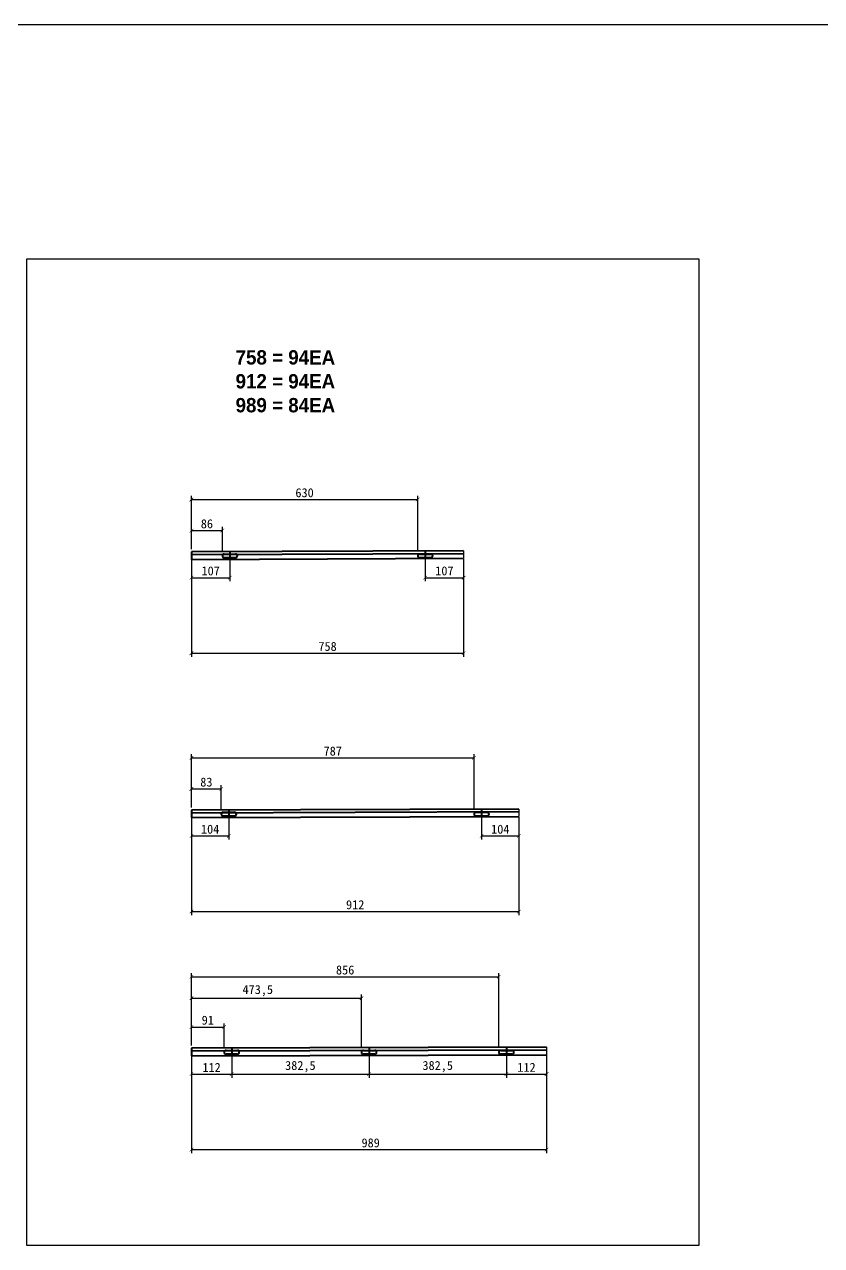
# Model space of a CAD drawing. Header units: millimetres. Extents: x -44117 to 256353, y -2095463 to 65325.
# Drawn here: x 125802 to 128022, y -796701 to -793301 of the extents above; entities that cross this region are included whole.
import ezdxf

# ---------------------------------------------------------------- set-up
doc = ezdxf.new("R2010")
doc.units = ezdxf.units.MM
doc.header["$LTSCALE"] = 10
doc.layers.add('1', color=2, linetype='Continuous', lineweight=40)
doc.dimstyles.new('ISO-25', dxfattribs={"dimtxt": 2.5, "dimasz": 2.5, "dimexe": 1, "dimexo": 1, "dimtad": 1, "dimtxsty": 'Standard', "dimblk": 'ARCHTICK', "dimcen": 2.5, "dimadec": 0, "dimazin": 0, "dimtfac": 1, "dimtmove": 0, "dimatfit": 3, "dimfxl": 0, "dimarcsym": 0})

# ---------------------------------------------------------------- blocks, each defined once
blk = doc.blocks.new('_ArchTick')
at = {"color": 0, "linetype": 'ByBlock', "const_width": 0.15}
blk.add_lwpolyline([(-0.5, -0.5), (0.5, 0.5)], dxfattribs=at)
blk = doc.blocks.new('*D5243')
at = {"color": 0, "lineweight": -2}
for p, q in [((126266.9, -796166.2), (126266.9, -796233.3)), ((126378.9, -796172.3), (126378.9, -796233.3)), ((126266.9, -796223.3), (126378.9, -796223.3))]:
    blk.add_line(p, q, dxfattribs=at)
at = {"layer": 'Defpoints', "color": 0}
for p in [(126266.9, -796151.2), (126378.9, -796157.3), (126378.9, -796223.3)]:
    blk.add_point(p, dxfattribs=at)
at = {"color": 0, "lineweight": -2, "xscale": 10, "yscale": 10, "zscale": 10, "rotation": 180}
blk.add_blockref('_ArchTick', (126266.9, -796223.3), dxfattribs=at)
at = {"color": 0, "lineweight": -2, "xscale": 10, "yscale": 10, "zscale": 10}
blk.add_blockref('_ArchTick', (126378.9, -796223.3), dxfattribs=at)
at = {"color": 0, "insert": (126322.9, -796204.5), "char_height": 25, "attachment_point": 5}
blk.add_mtext('112', dxfattribs=at)
blk = doc.blocks.new('*D5244')
at = {"color": 0, "lineweight": -2}
for p, q in [((126266.9, -796166.2), (126266.9, -796443.6)), ((127255.9, -796184.2), (127255.9, -796443.6)), ((126266.9, -796433.6), (127255.9, -796433.6))]:
    blk.add_line(p, q, dxfattribs=at)
at = {"layer": 'Defpoints', "color": 0}
for p in [(126266.9, -796151.2), (127255.9, -796169.2), (127255.9, -796433.6)]:
    blk.add_point(p, dxfattribs=at)
at = {"color": 0, "lineweight": -2, "xscale": 10, "yscale": 10, "zscale": 10, "rotation": 180}
blk.add_blockref('_ArchTick', (126266.9, -796433.6), dxfattribs=at)
at = {"color": 0, "lineweight": -2, "xscale": 10, "yscale": 10, "zscale": 10}
blk.add_blockref('_ArchTick', (127255.9, -796433.6), dxfattribs=at)
at = {"color": 0, "insert": (126766, -796414.8), "char_height": 25, "attachment_point": 5}
blk.add_mtext('989', dxfattribs=at)
blk = doc.blocks.new('*D5245')
at = {"color": 0, "lineweight": -2}
for p, q in [((127143.9, -796172.3), (127143.9, -796233.2)), ((127255.9, -796170.5), (127255.9, -796233.2)), ((127143.9, -796223.2), (127255.9, -796223.2))]:
    blk.add_line(p, q, dxfattribs=at)
at = {"layer": 'Defpoints', "color": 0}
for p in [(127143.9, -796157.3), (127255.9, -796155.5), (127255.9, -796223.2)]:
    blk.add_point(p, dxfattribs=at)
at = {"color": 0, "lineweight": -2, "xscale": 10, "yscale": 10, "zscale": 10, "rotation": 180}
blk.add_blockref('_ArchTick', (127143.9, -796223.2), dxfattribs=at)
at = {"color": 0, "lineweight": -2, "xscale": 10, "yscale": 10, "zscale": 10}
blk.add_blockref('_ArchTick', (127255.9, -796223.2), dxfattribs=at)
at = {"color": 0, "insert": (127199.9, -796204.4), "char_height": 25, "attachment_point": 5}
blk.add_mtext('112', dxfattribs=at)
blk = doc.blocks.new('*D5246')
at = {"color": 0, "lineweight": -2}
for p, q in [((126266.9, -796143.5), (126266.9, -796082.1)), ((126266.9, -796092.1), (126357.9, -796092.1)), ((126357.9, -796147.6), (126357.9, -796082.1))]:
    blk.add_line(p, q, dxfattribs=at)
at = {"layer": 'Defpoints', "color": 0}
for p in [(126357.9, -796092.1), (126266.9, -796158.5), (126357.9, -796162.6)]:
    blk.add_point(p, dxfattribs=at)
at = {"color": 0, "lineweight": -2, "xscale": 10, "yscale": 10, "zscale": 10, "rotation": 180}
blk.add_blockref('_ArchTick', (126266.9, -796092.1), dxfattribs=at)
at = {"color": 0, "lineweight": -2, "xscale": 10, "yscale": 10, "zscale": 10}
blk.add_blockref('_ArchTick', (126357.9, -796092.1), dxfattribs=at)
at = {"color": 0, "insert": (126312.4, -796073.3), "char_height": 25, "attachment_point": 5}
blk.add_mtext('91', dxfattribs=at)
blk = doc.blocks.new('*D5247')
at = {"color": 0, "lineweight": -2}
for p, q in [((126266.9, -796143.5), (126266.9, -795942.2)), ((126266.9, -795952.2), (127122.9, -795952.2)), ((127122.9, -796147.6), (127122.9, -795942.2))]:
    blk.add_line(p, q, dxfattribs=at)
at = {"layer": 'Defpoints', "color": 0}
for p in [(127122.9, -795952.2), (126266.9, -796158.5), (127122.9, -796162.6)]:
    blk.add_point(p, dxfattribs=at)
at = {"color": 0, "lineweight": -2, "xscale": 10, "yscale": 10, "zscale": 10, "rotation": 180}
blk.add_blockref('_ArchTick', (126266.9, -795952.2), dxfattribs=at)
at = {"color": 0, "lineweight": -2, "xscale": 10, "yscale": 10, "zscale": 10}
blk.add_blockref('_ArchTick', (127122.9, -795952.2), dxfattribs=at)
at = {"color": 0, "insert": (126694.9, -795933.5), "char_height": 25, "attachment_point": 5}
blk.add_mtext('856', dxfattribs=at)
blk = doc.blocks.new('*D5248')
at = {"color": 0, "lineweight": -2}
for p, q in [((126266.9, -795503.2), (126266.9, -795570.2)), ((126370.9, -795509.3), (126370.9, -795570.2)), ((126266.9, -795560.2), (126370.9, -795560.2))]:
    blk.add_line(p, q, dxfattribs=at)
at = {"layer": 'Defpoints', "color": 0}
for p in [(126266.9, -795488.2), (126370.9, -795494.3), (126370.9, -795560.2)]:
    blk.add_point(p, dxfattribs=at)
at = {"color": 0, "lineweight": -2, "xscale": 10, "yscale": 10, "zscale": 10, "rotation": 180}
blk.add_blockref('_ArchTick', (126266.9, -795560.2), dxfattribs=at)
at = {"color": 0, "lineweight": -2, "xscale": 10, "yscale": 10, "zscale": 10}
blk.add_blockref('_ArchTick', (126370.9, -795560.2), dxfattribs=at)
at = {"color": 0, "insert": (126318.9, -795541.5), "char_height": 25, "attachment_point": 5}
blk.add_mtext('104', dxfattribs=at)
blk = doc.blocks.new('*D5249')
at = {"color": 0, "lineweight": -2}
for p, q in [((126266.9, -795503.2), (126266.9, -795780.6)), ((127178.9, -795521.2), (127178.9, -795780.6)), ((126266.9, -795770.6), (127178.9, -795770.6))]:
    blk.add_line(p, q, dxfattribs=at)
at = {"layer": 'Defpoints', "color": 0}
for p in [(126266.9, -795488.2), (127178.9, -795506.2), (127178.9, -795770.6)]:
    blk.add_point(p, dxfattribs=at)
at = {"color": 0, "lineweight": -2, "xscale": 10, "yscale": 10, "zscale": 10, "rotation": 180}
blk.add_blockref('_ArchTick', (126266.9, -795770.6), dxfattribs=at)
at = {"color": 0, "lineweight": -2, "xscale": 10, "yscale": 10, "zscale": 10}
blk.add_blockref('_ArchTick', (127178.9, -795770.6), dxfattribs=at)
at = {"color": 0, "insert": (126722.9, -795751.8), "char_height": 25, "attachment_point": 5}
blk.add_mtext('912', dxfattribs=at)
blk = doc.blocks.new('*D5250')
at = {"color": 0, "lineweight": -2}
for p, q in [((127074.9, -795509.3), (127074.9, -795570.2)), ((127178.9, -795507.5), (127178.9, -795570.2)), ((127074.9, -795560.2), (127178.9, -795560.2))]:
    blk.add_line(p, q, dxfattribs=at)
at = {"layer": 'Defpoints', "color": 0}
for p in [(127074.9, -795494.3), (127178.9, -795492.5), (127178.9, -795560.2)]:
    blk.add_point(p, dxfattribs=at)
at = {"color": 0, "lineweight": -2, "xscale": 10, "yscale": 10, "zscale": 10, "rotation": 180}
blk.add_blockref('_ArchTick', (127074.9, -795560.2), dxfattribs=at)
at = {"color": 0, "lineweight": -2, "xscale": 10, "yscale": 10, "zscale": 10}
blk.add_blockref('_ArchTick', (127178.9, -795560.2), dxfattribs=at)
at = {"color": 0, "insert": (127126.9, -795541.4), "char_height": 25, "attachment_point": 5}
blk.add_mtext('104', dxfattribs=at)
blk = doc.blocks.new('*D5251')
at = {"color": 0, "lineweight": -2}
for p, q in [((126266.9, -795480.5), (126266.9, -795419.1)), ((126266.9, -795429.1), (126349.9, -795429.1)), ((126349.9, -795484.6), (126349.9, -795419.1))]:
    blk.add_line(p, q, dxfattribs=at)
at = {"layer": 'Defpoints', "color": 0}
for p in [(126349.9, -795429.1), (126266.9, -795495.5), (126349.9, -795499.6)]:
    blk.add_point(p, dxfattribs=at)
at = {"color": 0, "lineweight": -2, "xscale": 10, "yscale": 10, "zscale": 10, "rotation": 180}
blk.add_blockref('_ArchTick', (126266.9, -795429.1), dxfattribs=at)
at = {"color": 0, "lineweight": -2, "xscale": 10, "yscale": 10, "zscale": 10}
blk.add_blockref('_ArchTick', (126349.9, -795429.1), dxfattribs=at)
at = {"color": 0, "insert": (126308.4, -795410.3), "char_height": 25, "attachment_point": 5}
blk.add_mtext('83', dxfattribs=at)
blk = doc.blocks.new('*D5252')
at = {"color": 0, "lineweight": -2}
for p, q in [((126266.9, -795480.5), (126266.9, -795332.7)), ((126266.9, -795342.7), (127053.9, -795342.7)), ((127053.9, -795484.6), (127053.9, -795332.7))]:
    blk.add_line(p, q, dxfattribs=at)
at = {"layer": 'Defpoints', "color": 0}
for p in [(127053.9, -795342.7), (126266.9, -795495.5), (127053.9, -795499.6)]:
    blk.add_point(p, dxfattribs=at)
at = {"color": 0, "lineweight": -2, "xscale": 10, "yscale": 10, "zscale": 10, "rotation": 180}
blk.add_blockref('_ArchTick', (126266.9, -795342.7), dxfattribs=at)
at = {"color": 0, "lineweight": -2, "xscale": 10, "yscale": 10, "zscale": 10}
blk.add_blockref('_ArchTick', (127053.9, -795342.7), dxfattribs=at)
at = {"color": 0, "insert": (126660.4, -795323.9), "char_height": 25, "attachment_point": 5}
blk.add_mtext('787', dxfattribs=at)
blk = doc.blocks.new('*D5253')
at = {"color": 0, "lineweight": -2}
for p, q in [((126266.9, -794784), (126266.9, -794851.1)), ((126373.9, -794790.1), (126373.9, -794851.1)), ((126266.9, -794841.1), (126373.9, -794841.1))]:
    blk.add_line(p, q, dxfattribs=at)
at = {"layer": 'Defpoints', "color": 0}
for p in [(126266.9, -794769), (126373.9, -794775.1), (126373.9, -794841.1)]:
    blk.add_point(p, dxfattribs=at)
at = {"color": 0, "lineweight": -2, "xscale": 10, "yscale": 10, "zscale": 10, "rotation": 180}
blk.add_blockref('_ArchTick', (126266.9, -794841.1), dxfattribs=at)
at = {"color": 0, "lineweight": -2, "xscale": 10, "yscale": 10, "zscale": 10}
blk.add_blockref('_ArchTick', (126373.9, -794841.1), dxfattribs=at)
at = {"color": 0, "insert": (126320.4, -794822.3), "char_height": 25, "attachment_point": 5}
blk.add_mtext('107', dxfattribs=at)
blk = doc.blocks.new('*D5254')
at = {"color": 0, "lineweight": -2}
for p, q in [((126266.9, -794784), (126266.9, -795061.4)), ((127024.9, -794802), (127024.9, -795061.4)), ((126266.9, -795051.4), (127024.9, -795051.4))]:
    blk.add_line(p, q, dxfattribs=at)
at = {"layer": 'Defpoints', "color": 0}
for p in [(126266.9, -794769), (127024.9, -794787), (127024.9, -795051.4)]:
    blk.add_point(p, dxfattribs=at)
at = {"color": 0, "lineweight": -2, "xscale": 10, "yscale": 10, "zscale": 10, "rotation": 180}
blk.add_blockref('_ArchTick', (126266.9, -795051.4), dxfattribs=at)
at = {"color": 0, "lineweight": -2, "xscale": 10, "yscale": 10, "zscale": 10}
blk.add_blockref('_ArchTick', (127024.9, -795051.4), dxfattribs=at)
at = {"color": 0, "insert": (126645.9, -795032.6), "char_height": 25, "attachment_point": 5}
blk.add_mtext('758', dxfattribs=at)
blk = doc.blocks.new('*D5255')
at = {"color": 0, "lineweight": -2}
for p, q in [((126917.9, -794790.1), (126917.9, -794851)), ((127024.9, -794788.3), (127024.9, -794851)), ((126917.9, -794841), (127024.9, -794841))]:
    blk.add_line(p, q, dxfattribs=at)
at = {"layer": 'Defpoints', "color": 0}
for p in [(126917.9, -794775.1), (127024.9, -794773.3), (127024.9, -794841)]:
    blk.add_point(p, dxfattribs=at)
at = {"color": 0, "lineweight": -2, "xscale": 10, "yscale": 10, "zscale": 10, "rotation": 180}
blk.add_blockref('_ArchTick', (126917.9, -794841), dxfattribs=at)
at = {"color": 0, "lineweight": -2, "xscale": 10, "yscale": 10, "zscale": 10}
blk.add_blockref('_ArchTick', (127024.9, -794841), dxfattribs=at)
at = {"color": 0, "insert": (126971.4, -794822.2), "char_height": 25, "attachment_point": 5}
blk.add_mtext('107', dxfattribs=at)
blk = doc.blocks.new('*D5256')
at = {"color": 0, "lineweight": -2}
for p, q in [((126266.9, -794761.3), (126266.9, -794699.9)), ((126352.9, -794765.4), (126352.9, -794699.9)), ((126266.9, -794709.9), (126352.9, -794709.9))]:
    blk.add_line(p, q, dxfattribs=at)
at = {"layer": 'Defpoints', "color": 0}
for p in [(126352.9, -794709.9), (126266.9, -794776.3), (126352.9, -794780.4)]:
    blk.add_point(p, dxfattribs=at)
at = {"color": 0, "lineweight": -2, "xscale": 10, "yscale": 10, "zscale": 10, "rotation": 180}
blk.add_blockref('_ArchTick', (126266.9, -794709.9), dxfattribs=at)
at = {"color": 0, "lineweight": -2, "xscale": 10, "yscale": 10, "zscale": 10}
blk.add_blockref('_ArchTick', (126352.9, -794709.9), dxfattribs=at)
at = {"color": 0, "insert": (126309.9, -794691.1), "char_height": 25, "attachment_point": 5}
blk.add_mtext('86', dxfattribs=at)
blk = doc.blocks.new('*D5257')
at = {"color": 0, "lineweight": -2}
for p, q in [((126266.9, -794761.3), (126266.9, -794613.5)), ((126266.9, -794623.5), (126896.9, -794623.5)), ((126896.9, -794765.4), (126896.9, -794613.5))]:
    blk.add_line(p, q, dxfattribs=at)
at = {"layer": 'Defpoints', "color": 0}
for p in [(126896.9, -794623.5), (126266.9, -794776.3), (126896.9, -794780.4)]:
    blk.add_point(p, dxfattribs=at)
at = {"color": 0, "lineweight": -2, "xscale": 10, "yscale": 10, "zscale": 10, "rotation": 180}
blk.add_blockref('_ArchTick', (126266.9, -794623.5), dxfattribs=at)
at = {"color": 0, "lineweight": -2, "xscale": 10, "yscale": 10, "zscale": 10}
blk.add_blockref('_ArchTick', (126896.9, -794623.5), dxfattribs=at)
at = {"color": 0, "insert": (126581.9, -794604.7), "char_height": 25, "attachment_point": 5}
blk.add_mtext('630', dxfattribs=at)
blk = doc.blocks.new('*D5258')
at = {"color": 0, "lineweight": -2}
for p, q in [((126266.9, -796136.2), (126266.9, -796001.8)), ((126266.9, -796011.8), (126740.4, -796011.8)), ((126740.4, -796147.6), (126740.4, -796001.8))]:
    blk.add_line(p, q, dxfattribs=at)
at = {"layer": 'Defpoints', "color": 0}
for p in [(126740.4, -796011.8), (126266.9, -796151.2), (126740.4, -796162.6)]:
    blk.add_point(p, dxfattribs=at)
at = {"color": 0, "lineweight": -2, "xscale": 10, "yscale": 10, "zscale": 10, "rotation": 180}
blk.add_blockref('_ArchTick', (126266.9, -796011.8), dxfattribs=at)
at = {"color": 0, "lineweight": -2, "xscale": 10, "yscale": 10, "zscale": 10}
blk.add_blockref('_ArchTick', (126740.4, -796011.8), dxfattribs=at)
at = {"color": 0, "insert": (126451.6, -795991), "char_height": 25, "attachment_point": 5}
blk.add_mtext('473,5', dxfattribs=at)
blk = doc.blocks.new('*D5259')
at = {"color": 0, "lineweight": -2}
for p, q in [((126378.9, -796173.7), (126378.9, -796233.3)), ((126761.4, -796173.7), (126761.4, -796233.3)), ((126378.9, -796223.3), (126761.4, -796223.3))]:
    blk.add_line(p, q, dxfattribs=at)
at = {"layer": 'Defpoints', "color": 0}
for p in [(126378.9, -796158.7), (126761.4, -796158.7), (126761.4, -796223.3)]:
    blk.add_point(p, dxfattribs=at)
at = {"color": 0, "lineweight": -2, "xscale": 10, "yscale": 10, "zscale": 10, "rotation": 180}
blk.add_blockref('_ArchTick', (126378.9, -796223.3), dxfattribs=at)
at = {"color": 0, "lineweight": -2, "xscale": 10, "yscale": 10, "zscale": 10}
blk.add_blockref('_ArchTick', (126761.4, -796223.3), dxfattribs=at)
at = {"color": 0, "insert": (126570.2, -796202.4), "char_height": 25, "attachment_point": 5}
blk.add_mtext('382,5', dxfattribs=at)
blk = doc.blocks.new('*D5260')
at = {"color": 0, "lineweight": -2}
for p, q in [((126761.4, -796173.7), (126761.4, -796233.3)), ((127143.9, -796173.7), (127143.9, -796233.3)), ((126761.4, -796223.3), (127143.9, -796223.3))]:
    blk.add_line(p, q, dxfattribs=at)
at = {"layer": 'Defpoints', "color": 0}
for p in [(126761.4, -796158.7), (127143.9, -796158.7), (127143.9, -796223.3)]:
    blk.add_point(p, dxfattribs=at)
at = {"color": 0, "lineweight": -2, "xscale": 10, "yscale": 10, "zscale": 10, "rotation": 180}
blk.add_blockref('_ArchTick', (126761.4, -796223.3), dxfattribs=at)
at = {"color": 0, "lineweight": -2, "xscale": 10, "yscale": 10, "zscale": 10}
blk.add_blockref('_ArchTick', (127143.9, -796223.3), dxfattribs=at)
at = {"color": 0, "insert": (126952.7, -796202.4), "char_height": 25, "attachment_point": 5}
blk.add_mtext('382,5', dxfattribs=at)

msp = doc.modelspace()

# ---------------------------------------------------------------- linework, layer by layer
at = {"color": 1}
msp.add_line((104015.69829, -793300.57429), (196284.84516, -793300.57429), dxfattribs=at)
msp.add_line((104015.69829, -793300.57429), (196284.84516, -793300.57429), dxfattribs=at)
for p, q in [((127024.94145, -794765.98909), (127024.94145, -794786.98909)), ((127178.94145, -795485.18554), (127178.94145, -795506.18554)), ((127255.94145, -796148.19478), (127255.94145, -796169.19478))]:
    msp.add_line(p, q)
msp.add_lwpolyline([(125808.28236, -793953.65247), (127680.35617, -793953.65247), (127680.35617, -796700.66416), (125808.28236, -796700.66416)], close=True)
at = {"layer": '1'}
for p, q in [((127024.94145, -794765.98909), (126266.94145, -794768.98909)), ((126266.94145, -794768.98909), (126266.94145, -794789.98909)), ((126373.94145, -794765.98909), (126373.94145, -794786.98909)), ((126917.93749, -794765.98909), (126917.93749, -794786.98909)), ((126266.94145, -794776.28909), (127024.94145, -794773.28909)), ((126266.94145, -794789.98909), (127024.94145, -794786.98909)), ((126358.19145, -794775.13909), (126389.69145, -794775.13909)), ((126389.69145, -794785.63909), (126358.19145, -794785.63909)), ((126902.18749, -794775.13909), (126933.68749, -794775.13909)), ((126933.68749, -794785.63909), (126902.18749, -794785.63909)), ((127178.94145, -795485.18554), (126266.94145, -795488.18554)), ((126266.94145, -795488.18554), (126266.94145, -795509.18554)), ((126266.94145, -795495.48554), (127178.94145, -795492.48554)), ((126266.94145, -795509.18554), (127178.94145, -795506.18554)), ((126355.19145, -795494.33554), (126386.69145, -795494.33554)), ((126386.69145, -795504.83554), (126355.19145, -795504.83554)), ((126370.94145, -795485.18554), (126370.94145, -795506.18554)), ((127059.18749, -795494.33554), (127090.68749, -795494.33554)), ((127090.68749, -795504.83554), (127059.18749, -795504.83554)), ((127074.93749, -795485.18554), (127074.93749, -795506.18554)), ((127255.94145, -796148.19478), (126266.94145, -796151.19478)), ((126266.94145, -796151.19478), (126266.94145, -796172.19478)), ((126266.94145, -796158.49478), (127255.94145, -796155.49478)), ((126363.19145, -796157.34478), (126394.69145, -796157.34478)), ((126378.94145, -796148.19478), (126378.94145, -796169.19478)), ((126745.69145, -796157.34478), (126777.19145, -796157.34478)), ((126761.44145, -796148.19478), (126761.44145, -796169.19478)), ((127128.18749, -796157.34478), (127159.68749, -796157.34478)), ((127143.93749, -796148.19478), (127143.93749, -796169.19478)), ((126266.94145, -796172.19478), (127255.94145, -796169.19478)), ((126394.69145, -796167.84478), (126363.19145, -796167.84478)), ((126777.19145, -796167.84478), (126745.69145, -796167.84478)), ((127159.68749, -796167.84478), (127128.18749, -796167.84478))]:
    msp.add_line(p, q, dxfattribs=at)
for centre, start, end in [((126358.19145, -794780.38909), 90, 270), ((126389.69145, -794780.38909), 270, 90), ((126902.18749, -794780.38909), 90, 270), ((126933.68749, -794780.38909), 270, 90), ((126355.19145, -795499.58554), 90, 270), ((126386.69145, -795499.58554), 270, 90), ((127059.18749, -795499.58554), 90, 270), ((127090.68749, -795499.58554), 270, 90), ((126363.19145, -796162.59478), 90, 270), ((126394.69145, -796162.59478), 270, 90), ((126745.69145, -796162.59478), 90, 270), ((126777.19145, -796162.59478), 270, 90), ((127128.18749, -796162.59478), 90, 270), ((127159.68749, -796162.59478), 270, 90)]:
    msp.add_arc(centre, 5.25, start, end, dxfattribs=at)

# ---------------------------------------------------------------- texts
at = {"insert": (126389.7441, -794207.63494), "char_height": 39.9257485, "attachment_point": 1}
msp.add_mtext_dynamic_manual_height_columns('{\\f굴림|b1|i0|c129|p50;758 = 94EA\\P912 = 94EA\\P989 = 84EA}', width=12072.7918459, gutter_width=155.2668, heights=[-174.4375], dxfattribs=at)

# ---------------------------------------------------------------- dimensions: what is measured, and where the dimension line sits
for base, p1, p2, picture, middle in [((126896.93755, -794623.4768), (126266.94145, -794776.28909), (126896.93755, -794780.36401), '*D5257', (126581.9395, -794604.7268)), ((126352.94145, -794709.86121), (126266.94145, -794776.28909), (126352.94145, -794780.38909), '*D5256', (126309.94145, -794691.11121)), ((126373.94145, -794841.05271), (126266.94145, -794768.98909), (126373.94145, -794775.13909), '*D5253', (126320.44145, -794822.30271)), ((127024.94145, -794840.96704), (126917.93749, -794775.13909), (127024.94145, -794773.28909), '*D5255', (126971.43947, -794822.21704)), ((127053.93755, -795342.67326), (126266.94145, -795495.48554), (127053.93755, -795499.56046), '*D5252', (126660.4395, -795323.92326)), ((126349.94145, -795429.05766), (126266.94145, -795495.48554), (126349.94145, -795499.58554), '*D5251', (126308.44145, -795410.30766)), ((126370.94145, -795560.24917), (126266.94145, -795488.18554), (126370.94145, -795494.33554), '*D5248', (126318.94145, -795541.49917)), ((127178.94145, -795560.16349), (127074.93749, -795494.33554), (127178.94145, -795492.48554), '*D5250', (127126.93947, -795541.41349)), ((126357.94145, -796092.06689), (126266.94145, -796158.49478), (126357.94145, -796162.59478), '*D5246', (126312.44145, -796073.31689)), ((126378.94145, -796223.2584), (126266.94145, -796151.19478), (126378.94145, -796157.34478), '*D5243', (126322.94145, -796204.5084)), ((126761.44145, -796223.2584), (126378.94145, -796158.69478), (126761.44145, -796158.69478), '*D5259', (126570.19145, -796202.42507)), ((127143.93749, -796223.2584), (126761.44145, -796158.69478), (127143.93749, -796158.69478), '*D5260', (126952.68947, -796202.42507)), ((127255.94145, -796223.17272), (127143.93749, -796157.34478), (127255.94145, -796155.49478), '*D5245', (127199.93947, -796204.42272))]:
    dim = msp.add_linear_dim(base=base, p1=p1, p2=p2, dimstyle='ISO-25', override={"dimscale": 10, "dimasz": 1, "dimexo": 1.5})
    dim.commit()
    dim.dimension.update_dxf_attribs({"geometry": picture, "text_midpoint": middle})
for base, p1, p2, picture, middle in [((127024.94145, -795051.3675), (126266.94145, -794768.98909), (127024.94145, -794786.98909), '*D5254', (126645.94145, -795051.3675)), ((127178.94145, -795770.56396), (126266.94145, -795488.18554), (127178.94145, -795506.18554), '*D5249', (126722.94145, -795770.56396)), ((127122.93755, -795952.23912), (126266.94145, -796158.49478), (127122.93755, -796162.5697), '*D5247', (126694.9395, -795952.23912)), ((126740.44145, -796011.8453), (126266.94145, -796151.19478), (126740.44145, -796162.59478), '*D5258', (126451.60811, -796011.8453)), ((127255.94145, -796433.57319), (126266.94145, -796151.19478), (127255.94145, -796169.19478), '*D5244', (126765.99716, -796433.57319))]:
    dim = msp.add_linear_dim(base=base, p1=p1, p2=p2, dimstyle='ISO-25', override={"dimscale": 10, "dimasz": 1, "dimexo": 1.5})
    dim.commit()
    dim.dimension.update_dxf_attribs({"geometry": picture, "text_midpoint": middle, "dimtype": 160})

doc.saveas('drawing.dxf')
